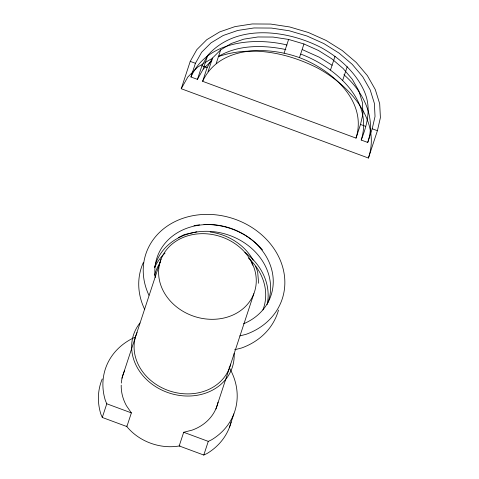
<?xml version="1.0" encoding="UTF-8"?>
<svg xmlns="http://www.w3.org/2000/svg" width="479" height="479" viewBox="0 0 479 479"><rect width="100%" height="100%" fill="white"/><g stroke="black" fill="none" stroke-linecap="round" stroke-linejoin="round"><path stroke-width="0.72" d="M356.017 138.12C367.872 100.608 330.947 69.371 299.465 57.642C267.539 46.002 219.244 45.547 202.635 81.31L356.017 138.12L360.513 124.444L362.968 113.745L362.381 102.356L358.777 90.729L352.287 79.304L343.174 68.527L331.773 58.803L318.535 50.511L303.955 43.972L288.609 39.434L273.078 37.063L257.953 36.967L243.829 39.14L231.243 43.493L220.669 49.876L212.532 58.025L207.126 67.635L202.635 81.31M361.214 140.042C367.579 123.78 371.65 107.003 363.854 90.369C355.041 71.521 338.845 57.36 320.888 47.427C286.484 29.8 235.878 23.303 207.694 55.45L203.204 69.12L197.432 79.382L190.935 76.975L195.426 63.306L201.653 52.223L211.041 42.829L223.22 35.482L237.728 30.458L254.014 27.956L271.437 28.069L289.34 30.794L307.027 36.027L323.828 43.571L339.09 53.127L352.227 64.33L362.735 76.754L370.207 89.92L374.362 103.32L375.039 116.439L372.213 128.779L367.716 142.449L361.214 140.042C373.877 99.991 334.444 66.635 300.83 54.115M367.716 142.449C376.572 117.571 362.741 90.896 343.898 74.736M368.423 158.046L377.41 130.707L380.404 117.642L379.691 103.751L375.291 89.561L367.375 75.622L356.25 62.468L342.341 50.6L326.181 40.481L308.392 32.5L289.663 26.956L270.707 24.07L252.259 23.95L235.021 26.602L219.657 31.919L206.76 39.703L196.821 49.648L190.229 61.378L181.242 88.723L368.423 158.046C381.362 119.678 348.562 84.639 317.194 67.826C287.178 52.648 250.834 45.301 218.346 56.606M197.432 79.382L201.928 65.713L207.694 55.45M208.036 71.694L212.532 58.025M216.179 63.545L220.669 49.876M121.217 385.158A49.517 42.038 18.2 0 0 126.492 405.803L131.372 412.892L126.875 426.567L102.284 417.46L106.781 403.785L105.38 400.528A68.09 57.803 18.2 0 1 135.587 336.982M121.917 378.206L161.01 259.301M284.113 53.103L288.609 39.434M299.465 57.642L303.955 43.972M218.053 402.144A49.517 42.038 18.2 0 1 192.145 430.118L183.685 432.274L179.194 445.943L203.785 455.05L207.036 453.517A68.09 57.803 18.2 0 0 231.118 422.137M215.927 409.054L253.858 293.687A49.517 42.038 18.2 0 0 197.36 233.932A49.517 42.038 18.2 0 0 171.087 301.866A49.517 42.038 18.2 0 0 253.858 293.687M203.785 455.05L208.275 441.381L211.532 439.842A68.09 57.803 18.2 0 0 229.932 368.806L229.1 367.591M330.528 69.952L335.025 56.282M342.701 80.334L347.197 66.665M229.381 427.537L233.878 413.862M181.242 88.723L187.834 76.993L197.767 67.048L203.294 63.707M190.935 76.975C206.467 41.829 251.637 37.218 284.843 44.469L286.969 45.098M203.204 69.12L211.898 60.414M204.521 62.971L210.664 59.264L212.76 58.54M218.167 56.63C237.883 44.739 262.474 44.93 284.436 49.265L285.861 49.684M178.266 237.668L184.229 234.608L196.857 231.8M239.841 335.911L246.08 334.318A71.802 60.959 18.2 0 0 277.874 255.151A71.802 60.959 18.2 0 0 184.774 217.7A71.802 60.959 18.2 0 0 148.927 295.232M234.65 349.76L241.59 347.988A71.802 60.959 18.2 0 0 278.497 310.105M190.229 61.378L195.426 63.306M201.928 65.713L207.126 67.635M360.513 124.444L365.711 126.372M372.213 128.779L377.41 130.707M106.781 403.785L131.372 412.892M183.685 432.274L208.275 441.381M302.536 49.702L319.331 57.24L332.151 65.27M102.284 417.46L100.883 414.203A68.09 57.803 18.2 0 1 102.249 378.943M255.57 266.294L257.618 271.539L258.642 283.275M250.99 260.917L252.667 265.222M144.742 309.554A71.802 60.959 18.2 0 1 143.311 262.618M179.978 445.847A49.517 42.038 18.2 0 1 126.354 425.981M121.325 383.068A49.517 42.038 18.2 0 1 124.714 370.506M154.645 267.557A59.42 50.451 18.2 0 1 165.039 253.068M244.883 252.349A59.42 50.451 18.2 0 1 267.102 304.686M154.609 275.245A56.947 48.343 18.2 0 1 160.178 262.564M248.266 257.942A56.947 48.343 18.2 0 1 262.929 309.919M193.959 225.681A64.372 54.654 18.2 0 1 199.641 224.873M203.958 224.579A64.372 54.654 18.2 0 1 212.736 224.783M213.466 224.849A64.372 54.654 18.2 0 1 262.54 249.984M154.597 267.456A59.42 50.451 18.2 0 1 226.651 234.411A59.42 50.451 18.2 0 1 267.953 302.662M155.238 277.592A60.043 50.972 18.2 0 1 199.204 225.172A60.043 50.972 18.2 0 1 268.863 261.612A60.043 50.972 18.2 0 1 243.554 323.792M210.209 232.04A51.995 44.14 18.2 0 1 253.169 260.139M230.668 364.076A49.517 42.038 18.2 0 1 169.38 390.876A49.517 42.038 18.2 0 1 137.048 332.534M234.147 353.472A51.995 44.14 18.2 0 1 169.392 393.091A51.995 44.14 18.2 0 1 139.958 322.978"/></g></svg>
